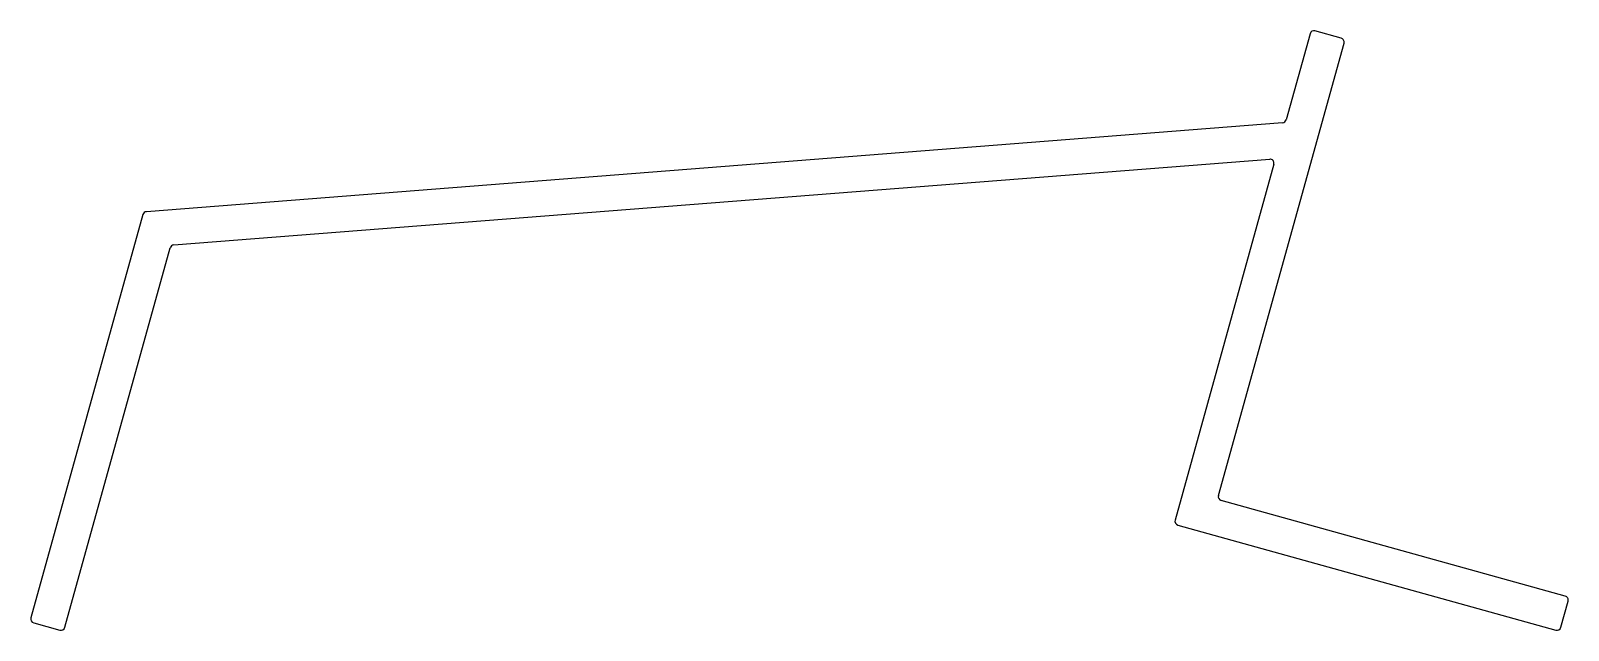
# Model space of a CAD drawing. Extents: x -31 to 65, y 3.5 to 40.9.
import ezdxf

# ---------------------------------------------------------------- set-up
doc = ezdxf.new("R2010")
doc.units = 0
doc.layers.get('0').update_dxf_attribs({"linetype": 'CONTINUOUS'})

msp = doc.modelspace()

# ---------------------------------------------------------------- linework, layer by layer
for p, q in [((48.904, 40.733), (47.411, 35.36)), ((50.85, 40.452), (49.212, 40.907)), ((43.182, 11.913), (51.023, 40.144)), ((47.19, 35.178), (-23.756, 29.625)), ((-22.048, 27.552), (46.382, 32.908)), ((46.642, 32.592), (40.473, 10.382)), ((-23.977, 29.442), (-30.967, 4.28)), ((-28.847, 3.691), (-22.269, 27.369)), ((64.842, 5.637), (43.355, 11.605)), ((40.647, 10.074), (64.253, 3.517)), ((64.561, 3.691), (65.016, 5.329)), ((-30.793, 3.972), (-29.155, 3.517))]:
    msp.add_line(p, q)
for centre, start, end in [((49.145, 40.666), 74.47589, 164.47589), ((50.783, 40.211), 344.47589, 74.47589), ((47.171, 35.427), 274.47589, 344.47589), ((46.402, 32.659), 344.47589, 94.47589), ((-23.736, 29.375), 94.47589, 164.47589), ((-22.029, 27.302), 94.47589, 164.47589), ((43.422, 11.846), 164.47589, 254.47589), ((40.714, 10.315), 164.47589, 254.47589), ((64.775, 5.396), 344.47589, 74.47589), ((-30.726, 4.213), 164.47589, 254.47589), ((-29.088, 3.758), 254.47589, 344.47589), ((64.32, 3.758), 254.47589, 344.47589)]:
    msp.add_arc(centre, 0.25, start, end)

doc.saveas('drawing.dxf')
